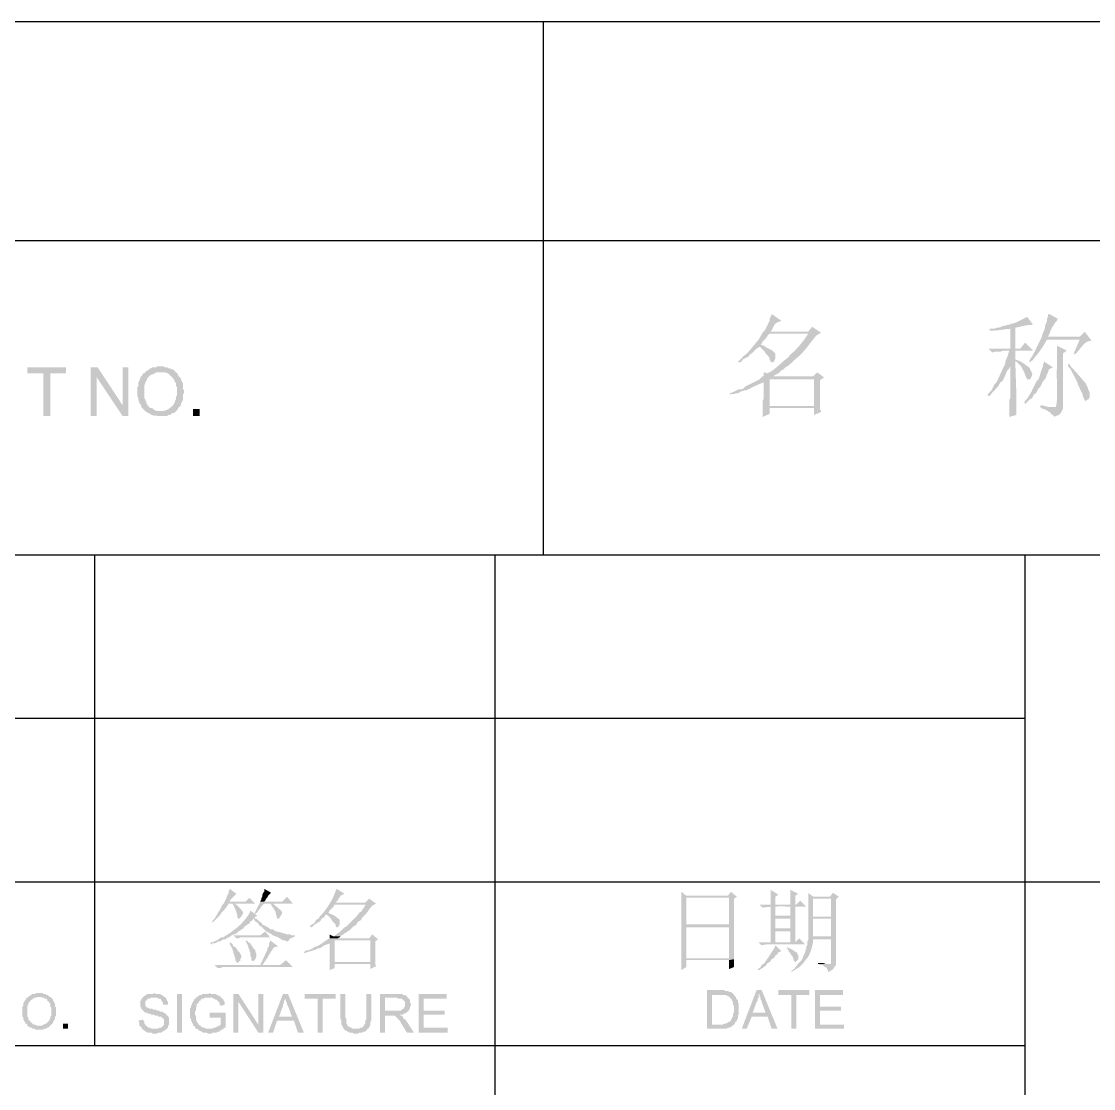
# Model space of a CAD drawing. Extents: x -5608 to -3197, y -2048 to 96.
# Drawn here: x -3839.7 to -3772.9, y -1231.7 to -1165.2 of the extents above; entities that cross this region are included whole.
import ezdxf

# ---------------------------------------------------------------- set-up
doc = ezdxf.new("R2010")
doc.units = 0
doc.header["$LTSCALE"] = 25.4
doc.header["$MEASUREMENT"] = 0
doc.layers.add('7文字层', color=3, linetype='CONTINUOUS')

msp = doc.modelspace()

# ---------------------------------------------------------------- hatches: boundary and pattern name
at = {"layer": '7文字层'}
h = msp.add_hatch(color=3, dxfattribs=at)
h.dxf.hatch_style = 2
h.paths.add_polyline_path([(-3792.95, -1183.463), (-3792.95, -1183.525), (-3793.074, -1183.772), (-3793.074, -1183.896), (-3793.383, -1184.513), (-3793.506, -1184.637), (-3793.012, -1184.575), (-3792.95, -1184.513), (-3792.765, -1184.143), (-3792.641, -1184.019), (-3792.333, -1183.896)])
h = msp.add_hatch(color=3, dxfattribs=at)
h.dxf.hatch_style = 2
h.paths.add_polyline_path([(-3777.016, -1183.648), (-3777.14, -1183.71), (-3777.757, -1184.019), (-3777.943, -1184.081), (-3778.066, -1184.081), (-3778.066, -1184.143), (-3778.251, -1184.143), (-3778.375, -1184.204), (-3778.498, -1184.204), (-3778.622, -1184.266), (-3778.807, -1184.328), (-3778.931, -1184.328), (-3779.054, -1184.39), (-3778.066, -1184.39), (-3778.066, -1185.625), (-3777.757, -1185.625), (-3777.757, -1184.328), (-3777.5, -1184.27), (-3777.194, -1184.203), (-3776.892, -1184.153), (-3776.646, -1184.143)])
h = msp.add_hatch(color=3, dxfattribs=at)
h.dxf.hatch_style = 2
h.paths.add_polyline_path([(-3775.658, -1183.463), (-3775.719, -1183.525), (-3775.719, -1183.648), (-3775.781, -1183.772), (-3775.781, -1183.896), (-3775.843, -1184.081), (-3775.905, -1184.204), (-3775.905, -1184.328), (-3775.966, -1184.513), (-3776.028, -1184.637), (-3776.09, -1184.822), (-3776.09, -1184.884), (-3776.152, -1185.007), (-3775.719, -1184.884), (-3775.596, -1184.637), (-3775.534, -1184.451), (-3775.472, -1184.328), (-3775.349, -1184.143), (-3775.287, -1184.019), (-3775.163, -1183.896), (-3775.163, -1183.834), (-3775.102, -1183.772)])
h = msp.add_hatch(color=3, dxfattribs=at)
h.dxf.hatch_style = 2
h.paths.add_polyline_path([(-3790.418, -1184.266), (-3790.665, -1184.575), (-3793.012, -1184.575), (-3793.506, -1184.637), (-3793.752, -1185.062), (-3794.062, -1185.44), (-3793.691, -1185.501), (-3793.383, -1185.81), (-3793.321, -1185.934), (-3793.135, -1186.119), (-3793.074, -1186.242), (-3793.074, -1186.304), (-3793.012, -1186.428), (-3792.95, -1186.489), (-3792.888, -1186.489), (-3792.765, -1186.428), (-3792.765, -1186.366), (-3792.703, -1186.242), (-3792.703, -1185.934), (-3792.888, -1185.748), (-3793.259, -1185.563), (-3793.444, -1185.44), (-3793.63, -1185.378), (-3793.568, -1185.316), (-3793.506, -1185.192), (-3793.259, -1184.945), (-3793.197, -1184.822), (-3793.074, -1184.698), (-3790.665, -1184.698), (-3789.862, -1184.637)])
h = msp.add_hatch(color=3, dxfattribs=at)
h.dxf.hatch_style = 2
h.paths.add_polyline_path([(-3789.862, -1184.637), (-3790.665, -1184.698), (-3790.894, -1185.044), (-3791.204, -1185.433), (-3791.537, -1185.794), (-3791.839, -1186.057), (-3791.839, -1186.119), (-3792.155, -1186.359), (-3792.501, -1186.673), (-3792.855, -1186.972), (-3793.197, -1187.169), (-3792.641, -1187.231), (-3792.518, -1187.169), (-3792.333, -1186.983), (-3792.209, -1186.922), (-3792.086, -1186.798), (-3791.873, -1186.67), (-3791.686, -1186.498), (-3791.529, -1186.337), (-3791.406, -1186.242), (-3791.078, -1185.946), (-3790.758, -1185.572), (-3790.454, -1185.178), (-3790.171, -1184.822)])
h = msp.add_hatch(color=3, dxfattribs=at)
h.dxf.hatch_style = 2
h.paths.add_polyline_path([(-3779.054, -1184.39), (-3779.363, -1184.39), (-3779.363, -1184.513), (-3779.056, -1184.506), (-3778.716, -1184.471), (-3778.375, -1184.426), (-3778.066, -1184.39)])
h = msp.add_hatch(color=3, dxfattribs=at)
h.dxf.hatch_style = 2
h.paths.add_polyline_path([(-3773.434, -1184.575), (-3773.743, -1184.884), (-3775.719, -1184.884), (-3776.152, -1185.007), (-3773.743, -1185.069), (-3774.114, -1185.934), (-3774.052, -1185.995), (-3773.927, -1185.883), (-3773.811, -1185.75), (-3773.699, -1185.607), (-3773.584, -1185.466), (-3773.463, -1185.337), (-3773.328, -1185.23), (-3773.177, -1185.158), (-3773.002, -1185.131)])
h = msp.add_hatch(color=3, dxfattribs=at)
h.dxf.hatch_style = 2
h.paths.add_polyline_path([(-3794.062, -1185.44), (-3794.183, -1185.58), (-3794.285, -1185.71), (-3794.399, -1185.844), (-3794.556, -1185.995), (-3794.693, -1186.088), (-3794.803, -1186.212), (-3794.913, -1186.336), (-3795.05, -1186.428), (-3794.988, -1186.489), (-3794.926, -1186.489), (-3794.803, -1186.428), (-3794.741, -1186.304), (-3794.618, -1186.242), (-3794.371, -1186.119), (-3794.309, -1185.995), (-3794.185, -1185.934), (-3793.877, -1185.625), (-3793.753, -1185.563), (-3793.691, -1185.501)])
h = msp.add_hatch(color=3, dxfattribs=at)
h.dxf.hatch_style = 2
h.paths.add_polyline_path([(-3777.14, -1185.254), (-3777.449, -1185.625), (-3779.425, -1185.625), (-3779.178, -1185.872), (-3779.054, -1185.81), (-3778.684, -1185.81), (-3778.498, -1185.748), (-3776.646, -1185.748)])
h = msp.add_hatch(color=3, dxfattribs=at)
h.dxf.hatch_style = 2
h.paths.add_polyline_path([(-3776.152, -1185.007), (-3776.317, -1185.328), (-3776.506, -1185.727), (-3776.703, -1186.106), (-3776.893, -1186.366), (-3776.831, -1186.489), (-3776.652, -1186.319), (-3776.553, -1186.201), (-3776.469, -1186.088), (-3776.337, -1185.934), (-3776.044, -1185.511), (-3775.781, -1185.069), (-3773.743, -1185.069)])
h = msp.add_hatch(color=3, dxfattribs=at)
h.dxf.hatch_style = 2
h.paths.add_polyline_path([(-3775.163, -1185.44), (-3775.163, -1186.798), (-3775.172, -1187.053), (-3775.17, -1187.368), (-3775.163, -1187.721), (-3775.155, -1188.089), (-3775.153, -1188.451), (-3775.16, -1188.783), (-3775.183, -1189.063), (-3775.225, -1189.269), (-3775.287, -1189.269), (-3776.152, -1189.33), (-3775.966, -1189.392), (-3775.719, -1189.516), (-3775.658, -1189.577), (-3775.596, -1189.577), (-3775.534, -1189.701), (-3775.41, -1189.763), (-3775.349, -1189.886), (-3775.225, -1189.824), (-3775.04, -1189.763), (-3774.916, -1189.639), (-3774.793, -1189.392), (-3774.793, -1185.934), (-3774.546, -1185.748)])
h = msp.add_hatch(color=3, dxfattribs=at)
h.dxf.hatch_style = 2
h.paths.add_polyline_path([(-3777.757, -1185.748), (-3778.128, -1185.748), (-3778.237, -1186.09), (-3778.375, -1186.428), (-3777.696, -1186.428), (-3777.387, -1186.736), (-3777.325, -1186.86), (-3777.229, -1187.044), (-3777.162, -1187.207), (-3777.099, -1187.366), (-3777.016, -1187.539), (-3776.831, -1187.539), (-3776.76, -1187.406), (-3776.717, -1187.31), (-3776.699, -1187.238), (-3776.704, -1187.178), (-3776.728, -1187.116), (-3776.77, -1187.041), (-3776.825, -1186.939), (-3776.893, -1186.798), (-3777.101, -1186.654), (-3777.258, -1186.531), (-3777.449, -1186.419), (-3777.757, -1186.304)])
h = msp.add_hatch(color=3, dxfattribs=at)
h.dxf.hatch_style = 2
h.paths.add_polyline_path([(-3831.056, -1186.736), (-3831.241, -1186.736), (-3831.303, -1186.798), (-3831.55, -1186.798), (-3831.612, -1186.86), (-3831.673, -1186.86), (-3831.735, -1186.922), (-3831.797, -1186.983), (-3831.859, -1186.983), (-3831.92, -1187.045), (-3831.335, -1187.103), (-3830.747, -1187.107), (-3830.583, -1187.172), (-3830.512, -1187.214), (-3830.451, -1187.279), (-3830.315, -1187.416), (-3830.193, -1187.558), (-3830.129, -1187.725), (-3830.068, -1187.786), (-3830.068, -1187.972), (-3830.006, -1188.033), (-3830.006, -1188.527), (-3830.068, -1188.651), (-3830.068, -1188.775), (-3830.129, -1188.898), (-3830.129, -1188.96), (-3830.191, -1189.022), (-3830.191, -1189.083), (-3830.376, -1189.271), (-3830.568, -1189.415), (-3830.788, -1189.502), (-3831.056, -1189.516), (-3830.068, -1189.516), (-3829.944, -1189.392), (-3829.944, -1189.33), (-3829.759, -1189.145), (-3829.759, -1189.022), (-3829.697, -1188.96), (-3829.697, -1188.898), (-3829.635, -1188.836), (-3829.635, -1188.466), (-3829.574, -1188.404), (-3829.574, -1188.219), (-3829.635, -1188.157), (-3829.635, -1187.786), (-3829.697, -1187.725), (-3829.697, -1187.663), (-3829.759, -1187.601), (-3829.759, -1187.478), (-3829.87, -1187.371), (-3829.927, -1187.309), (-3829.947, -1187.277), (-3829.948, -1187.23), (-3829.985, -1187.186), (-3830.068, -1187.107), (-3830.191, -1186.983), (-3830.253, -1186.922), (-3830.376, -1186.922), (-3830.438, -1186.86), (-3830.562, -1186.86), (-3830.623, -1186.798), (-3830.747, -1186.798), (-3830.871, -1186.736), (-3830.932, -1186.736)])
h = msp.add_hatch(color=3, dxfattribs=at)
h.dxf.hatch_style = 2
h.paths.add_polyline_path([(-3778.437, -1186.675), (-3778.869, -1187.601), (-3778.931, -1187.725), (-3779.054, -1187.848), (-3779.24, -1188.219), (-3779.425, -1188.404), (-3779.487, -1188.527), (-3779.425, -1188.589), (-3779.363, -1188.589), (-3779.198, -1188.379), (-3779.005, -1188.18), (-3778.821, -1187.969), (-3778.684, -1187.725), (-3778.56, -1187.663), (-3778.375, -1187.292), (-3778.313, -1187.107), (-3778.251, -1186.983), (-3778.128, -1186.86), (-3778.066, -1186.736)])
h = msp.add_hatch(color=3, dxfattribs=at)
h.dxf.hatch_style = 2
h.paths.add_polyline_path([(-3778.375, -1186.428), (-3778.375, -1186.551), (-3778.437, -1186.675), (-3778.066, -1186.736), (-3778.066, -1188.589), (-3778.066, -1188.713), (-3778.128, -1188.836), (-3778.128, -1189.33), (-3778.128, -1189.886), (-3777.696, -1189.763), (-3777.702, -1188.091), (-3777.757, -1186.428)])
h = msp.add_hatch(color=3, dxfattribs=at)
h.dxf.hatch_style = 2
h.paths.add_polyline_path([(-3775.966, -1186.428), (-3775.966, -1186.489), (-3776.028, -1186.613), (-3776.028, -1186.736), (-3776.09, -1186.86), (-3776.148, -1187.039), (-3776.196, -1187.207), (-3776.252, -1187.387), (-3776.337, -1187.601), (-3776.399, -1187.601), (-3776.581, -1187.964), (-3776.753, -1188.315), (-3776.948, -1188.649), (-3777.202, -1188.96), (-3777.14, -1189.083), (-3776.831, -1188.775), (-3776.707, -1188.713), (-3776.626, -1188.542), (-3776.575, -1188.458), (-3776.544, -1188.432), (-3776.501, -1188.438), (-3776.47, -1188.412), (-3776.418, -1188.328), (-3776.337, -1188.157), (-3776.213, -1188.033), (-3776.028, -1187.663), (-3775.905, -1187.539), (-3775.843, -1187.416), (-3775.781, -1187.231), (-3775.719, -1187.107), (-3775.658, -1186.922), (-3775.41, -1186.798)])
h = msp.add_hatch(color=3, dxfattribs=at)
h.dxf.hatch_style = 2
h.paths.add_polyline_path([(-3774.422, -1186.551), (-3774.484, -1186.675), (-3774.422, -1186.798), (-3774.299, -1186.922), (-3774.175, -1187.169), (-3773.866, -1187.786), (-3773.866, -1187.848), (-3773.558, -1188.466), (-3773.558, -1188.589), (-3773.434, -1188.836), (-3773.372, -1188.898), (-3773.311, -1188.836), (-3773.187, -1188.775), (-3773.125, -1188.651), (-3773.125, -1188.342), (-3773.187, -1188.219), (-3773.249, -1188.033), (-3773.372, -1187.786), (-3773.824, -1187.259), (-3774.299, -1186.736)])
h = msp.add_hatch(color=3, dxfattribs=at)
h.dxf.hatch_style = 2
h.paths.add_polyline_path([(-3836.923, -1186.798), (-3839.332, -1186.798), (-3839.332, -1187.169), (-3838.343, -1187.169), (-3838.343, -1189.824), (-3837.911, -1189.824), (-3837.911, -1187.169), (-3836.923, -1187.169)])
h = msp.add_hatch(color=3, dxfattribs=at)
h.dxf.hatch_style = 2
h.paths.add_polyline_path([(-3834.947, -1186.798), (-3835.379, -1186.798), (-3835.379, -1189.824), (-3835.008, -1189.824), (-3835.008, -1187.416)])
h = msp.add_hatch(color=3, dxfattribs=at)
h.dxf.hatch_style = 2
h.paths.add_polyline_path([(-3834.947, -1186.798), (-3835.008, -1187.416), (-3833.403, -1189.824), (-3833.403, -1189.145)])
h = msp.add_hatch(color=3, dxfattribs=at)
h.dxf.hatch_style = 2
h.paths.add_polyline_path([(-3833.032, -1189.824), (-3833.032, -1186.798), (-3833.403, -1186.798), (-3833.403, -1189.824)])
h = msp.add_hatch(color=3, dxfattribs=at)
h.dxf.hatch_style = 2
h.paths.add_polyline_path([(-3831.92, -1187.045), (-3832.044, -1187.169), (-3832.106, -1187.169), (-3832.167, -1187.231), (-3832.167, -1187.292), (-3832.291, -1187.416), (-3832.291, -1187.478), (-3832.353, -1187.601), (-3832.353, -1187.663), (-3832.415, -1187.725), (-3832.415, -1187.972), (-3832.476, -1188.033), (-3832.476, -1188.589), (-3832.415, -1188.713), (-3832.415, -1188.836), (-3832.353, -1188.96), (-3832.353, -1189.022), (-3832.291, -1189.083), (-3832.229, -1189.207), (-3832.229, -1189.269), (-3831.92, -1189.577), (-3831.859, -1189.577), (-3831.797, -1189.639), (-3831.513, -1189.79), (-3831.179, -1189.824), (-3830.685, -1189.824), (-3830.623, -1189.824), (-3830.562, -1189.763), (-3830.438, -1189.763), (-3830.315, -1189.639), (-3830.191, -1189.639), (-3830.068, -1189.516), (-3831.303, -1189.516), (-3831.365, -1189.454), (-3831.426, -1189.454), (-3831.55, -1189.33), (-3831.673, -1189.33), (-3831.735, -1189.269), (-3831.797, -1189.207), (-3831.859, -1189.145), (-3831.859, -1189.083), (-3831.92, -1189.022), (-3831.92, -1188.96), (-3831.982, -1188.836), (-3831.982, -1188.775), (-3832.044, -1188.713), (-3832.044, -1188.342), (-3832.044, -1187.91), (-3831.982, -1187.786), (-3831.982, -1187.725), (-3831.92, -1187.663), (-3831.92, -1187.601), (-3831.859, -1187.539), (-3831.859, -1187.478), (-3831.777, -1187.397), (-3831.692, -1187.31), (-3831.598, -1187.245), (-3831.488, -1187.231), (-3831.426, -1187.169), (-3831.365, -1187.169), (-3831.303, -1187.107), (-3831.056, -1187.107)])
h = msp.add_hatch(color=3, dxfattribs=at)
h.dxf.hatch_style = 2
h.paths.add_polyline_path([(-3790.109, -1187.107), (-3790.356, -1187.354), (-3793.506, -1187.354), (-3793.63, -1187.478), (-3790.295, -1187.539), (-3790.295, -1189.207), (-3793.074, -1189.207), (-3789.924, -1189.207), (-3789.924, -1187.601), (-3789.677, -1187.416)])
h = msp.add_hatch(color=3, dxfattribs=at)
h.dxf.hatch_style = 2
h.paths.add_polyline_path([(-3793.444, -1187.107), (-3793.444, -1187.354), (-3793.506, -1187.354), (-3792.827, -1187.354), (-3792.765, -1187.292), (-3792.641, -1187.231), (-3793.197, -1187.169)])
h = msp.add_hatch(color=3, dxfattribs=at)
h.dxf.hatch_style = 2
h.paths.add_polyline_path([(-3793.938, -1187.663), (-3794.185, -1187.786), (-3794.309, -1187.848), (-3794.432, -1187.91), (-3794.556, -1187.972), (-3794.679, -1188.095), (-3794.803, -1188.157), (-3794.988, -1188.157), (-3795.235, -1188.28), (-3795.359, -1188.342), (-3795.544, -1188.404), (-3795.482, -1188.527), (-3795.482, -1188.466), (-3795.297, -1188.466), (-3795.174, -1188.404), (-3795.05, -1188.404), (-3794.926, -1188.342), (-3794.803, -1188.28), (-3794.618, -1188.219), (-3794.494, -1188.219), (-3793.971, -1187.954), (-3793.444, -1187.725)])
h = msp.add_hatch(color=3, dxfattribs=at)
h.dxf.hatch_style = 2
h.paths.add_polyline_path([(-3793.63, -1187.478), (-3793.691, -1187.539), (-3793.815, -1187.601), (-3793.938, -1187.663), (-3793.444, -1187.725), (-3793.444, -1188.775), (-3793.506, -1188.836), (-3793.506, -1189.269), (-3790.295, -1189.33), (-3790.295, -1189.763), (-3789.862, -1189.577), (-3789.862, -1189.516), (-3789.924, -1189.392), (-3789.924, -1189.207), (-3793.074, -1189.207), (-3793.074, -1187.539), (-3790.295, -1187.539)])
h = msp.add_hatch(color=3, dxfattribs=at)
h.dxf.hatch_style = 2
h.paths.add_polyline_path([(-3828.585, -1189.824), (-3828.585, -1189.392), (-3829.018, -1189.392), (-3829.018, -1189.824)])
h = msp.add_hatch(color=3, dxfattribs=at)
h.dxf.hatch_style = 2
h.paths.add_polyline_path([(-3793.506, -1189.269), (-3793.506, -1189.886), (-3793.074, -1189.701), (-3793.074, -1189.33), (-3790.295, -1189.33)])
h = msp.add_hatch(color=3, dxfattribs=at)
h.dxf.hatch_style = 2
h.paths.add_polyline_path([(-3776.152, -1189.145), (-3776.213, -1189.269), (-3776.152, -1189.33), (-3775.287, -1189.269), (-3775.719, -1189.269), (-3775.905, -1189.207)])
h = msp.add_hatch(color=3, dxfattribs=at)
h.dxf.hatch_style = 2
h.paths.add_polyline_path([(-3826.733, -1219.284), (-3826.733, -1219.345), (-3826.794, -1219.469), (-3826.794, -1219.593), (-3826.856, -1219.654), (-3826.961, -1219.936), (-3827.103, -1220.21), (-3826.733, -1220.087), (-3826.671, -1219.963), (-3826.547, -1219.84), (-3826.486, -1219.778), (-3826.3, -1219.593)])
h = msp.add_hatch(color=3, dxfattribs=at)
h.dxf.hatch_style = 2
h.paths.add_polyline_path([(-3824.571, -1219.284), (-3824.571, -1219.469), (-3824.633, -1219.531), (-3824.695, -1219.654), (-3824.695, -1219.778), (-3824.756, -1219.901), (-3824.756, -1219.963), (-3824.818, -1220.087), (-3824.571, -1220.087), (-3824.509, -1220.025), (-3824.448, -1219.901), (-3824.386, -1219.84), (-3824.324, -1219.716), (-3824.139, -1219.531)])
h = msp.add_hatch(color=3, dxfattribs=at)
h.dxf.hatch_style = 2
h.paths.add_polyline_path([(-3820.063, -1219.284), (-3820.164, -1219.537), (-3820.249, -1219.756), (-3820.35, -1219.971), (-3820.495, -1220.21), (-3820.124, -1220.148), (-3820.001, -1220.025), (-3819.939, -1219.901), (-3819.877, -1219.84), (-3819.816, -1219.716), (-3819.569, -1219.593)])
h = msp.add_hatch(color=3, dxfattribs=at)
h.dxf.hatch_style = 2
h.paths.add_polyline_path([(-3798.57, -1219.469), (-3798.57, -1219.778), (-3795.606, -1219.84), (-3795.606, -1221.507), (-3798.262, -1221.507), (-3798.57, -1221.631), (-3795.606, -1221.692), (-3795.606, -1223.607), (-3798.57, -1223.607), (-3798.57, -1224.348), (-3798.262, -1224.163), (-3798.262, -1223.73), (-3795.606, -1223.73), (-3795.297, -1223.669), (-3795.297, -1219.901), (-3795.112, -1219.778), (-3798.262, -1219.716)])
h = msp.add_hatch(color=3, dxfattribs=at)
h.dxf.hatch_style = 2
h.paths.add_polyline_path([(-3795.482, -1219.469), (-3795.668, -1219.716), (-3798.262, -1219.716), (-3795.112, -1219.778)])
h = msp.add_hatch(color=3, dxfattribs=at)
h.dxf.hatch_style = 2
h.paths.add_polyline_path([(-3793.012, -1219.345), (-3793.012, -1220.272), (-3792.703, -1220.272), (-3792.703, -1219.778), (-3792.518, -1219.654)])
h = msp.add_hatch(color=3, dxfattribs=at)
h.dxf.hatch_style = 2
h.paths.add_polyline_path([(-3791.777, -1219.345), (-3791.777, -1220.272), (-3791.468, -1220.272), (-3791.468, -1219.716), (-3791.283, -1219.593)])
h = msp.add_hatch(color=3, dxfattribs=at)
h.dxf.hatch_style = 2
h.paths.add_polyline_path([(-3790.665, -1219.531), (-3790.665, -1219.84), (-3789.245, -1219.901), (-3789.245, -1221.013), (-3790.356, -1221.013), (-3790.665, -1221.137), (-3789.245, -1221.137), (-3789.245, -1222.248), (-3790.356, -1222.248), (-3790.665, -1222.372), (-3789.245, -1222.433), (-3789.245, -1223.916), (-3789.306, -1223.977), (-3790.047, -1223.977), (-3789.924, -1224.039), (-3789.8, -1224.039), (-3789.677, -1224.101), (-3789.615, -1224.163), (-3789.492, -1224.224), (-3789.492, -1224.286), (-3789.43, -1224.348), (-3789.43, -1224.472), (-3789.291, -1224.405), (-3789.172, -1224.334), (-3789.073, -1224.24), (-3788.998, -1224.101), (-3788.936, -1224.039), (-3788.936, -1219.963), (-3788.751, -1219.778), (-3790.356, -1219.778)])
h = msp.add_hatch(color=3, dxfattribs=at)
h.dxf.hatch_style = 2
h.paths.add_polyline_path([(-3789.121, -1219.531), (-3789.306, -1219.778), (-3790.356, -1219.778), (-3788.751, -1219.778)])
h = msp.add_hatch(color=3, dxfattribs=at)
h.dxf.hatch_style = 2
h.paths.add_polyline_path([(-3825.497, -1219.84), (-3825.744, -1220.087), (-3826.733, -1220.087), (-3827.103, -1220.21), (-3827.165, -1220.272), (-3827.35, -1220.642), (-3827.412, -1220.704), (-3827.536, -1220.951), (-3827.597, -1221.013), (-3827.659, -1221.137), (-3827.783, -1221.26), (-3827.844, -1221.384), (-3827.783, -1221.384), (-3827.35, -1220.951), (-3827.235, -1220.775), (-3827.093, -1220.627), (-3826.941, -1220.457), (-3826.794, -1220.21), (-3825.127, -1220.21)])
h = msp.add_hatch(color=3, dxfattribs=at)
h.dxf.hatch_style = 2
h.paths.add_polyline_path([(-3823.151, -1219.778), (-3823.459, -1220.087), (-3824.818, -1220.087), (-3824.994, -1220.456), (-3825.189, -1220.828), (-3825.127, -1220.828), (-3825.003, -1220.766), (-3824.942, -1220.642), (-3824.818, -1220.519), (-3824.756, -1220.395), (-3824.571, -1220.21), (-3822.78, -1220.21)])
h = msp.add_hatch(color=3, dxfattribs=at)
h.dxf.hatch_style = 2
h.paths.add_polyline_path([(-3818.025, -1219.901), (-3818.272, -1220.148), (-3820.124, -1220.148), (-3820.495, -1220.21), (-3820.698, -1220.524), (-3820.927, -1220.828), (-3820.706, -1220.887), (-3820.545, -1220.988), (-3820.421, -1221.132), (-3820.31, -1221.322), (-3820.124, -1221.507), (-3820.124, -1221.631), (-3820.063, -1221.692), (-3820.001, -1221.692), (-3819.899, -1221.591), (-3819.872, -1221.507), (-3819.878, -1221.392), (-3819.877, -1221.198), (-3820.222, -1220.942), (-3820.618, -1220.766), (-3820.557, -1220.766), (-3820.495, -1220.642), (-3820.248, -1220.395), (-3820.186, -1220.272), (-3818.272, -1220.272), (-3817.592, -1220.21)])
h = msp.add_hatch(color=3, dxfattribs=at)
h.dxf.hatch_style = 2
h.paths.add_polyline_path([(-3798.57, -1219.778), (-3798.57, -1221.631), (-3798.262, -1221.507), (-3798.262, -1219.84), (-3795.606, -1219.84)])
h = msp.add_hatch(color=3, dxfattribs=at)
h.dxf.hatch_style = 2
h.paths.add_polyline_path([(-3791.159, -1220.025), (-3791.406, -1220.272), (-3793.691, -1220.272), (-3793.506, -1220.457), (-3792.877, -1220.389), (-3792.166, -1220.385), (-3791.446, -1220.401), (-3790.789, -1220.395)])
h = msp.add_hatch(color=3, dxfattribs=at)
h.dxf.hatch_style = 2
h.paths.add_polyline_path([(-3790.665, -1219.84), (-3790.665, -1221.137), (-3790.356, -1221.013), (-3790.356, -1219.901), (-3789.245, -1219.901)])
h = msp.add_hatch(color=3, dxfattribs=at)
h.dxf.hatch_style = 2
h.paths.add_polyline_path([(-3825.436, -1220.642), (-3825.481, -1220.775), (-3825.571, -1220.935), (-3825.695, -1221.11), (-3825.842, -1221.29), (-3825.999, -1221.462), (-3826.156, -1221.614), (-3826.302, -1221.736), (-3826.424, -1221.816), (-3826.72, -1222.049), (-3827.041, -1222.248), (-3827.103, -1222.31), (-3827.227, -1222.31), (-3827.35, -1222.372), (-3827.412, -1222.433), (-3827.783, -1222.619), (-3827.906, -1222.619), (-3827.906, -1222.742), (-3827.844, -1222.742), (-3827.783, -1222.68), (-3827.659, -1222.68), (-3827.536, -1222.619), (-3827.412, -1222.557), (-3827.288, -1222.557), (-3827.227, -1222.495), (-3827.103, -1222.433), (-3826.98, -1222.433), (-3826.918, -1222.372), (-3826.794, -1222.31), (-3826.671, -1222.248), (-3826.609, -1222.186), (-3826.486, -1222.125), (-3826.424, -1222.125), (-3826.3, -1222.063), (-3826.177, -1221.939), (-3826.053, -1221.878), (-3825.992, -1221.816), (-3825.868, -1221.754), (-3825.806, -1221.631), (-3825.683, -1221.569), (-3825.621, -1221.507), (-3825.497, -1221.445), (-3825.436, -1221.322), (-3825.312, -1221.26), (-3825.25, -1221.137), (-3825.127, -1221.137), (-3825.189, -1221.075), (-3825.003, -1220.951)])
h = msp.add_hatch(color=3, dxfattribs=at)
h.dxf.hatch_style = 2
h.paths.add_polyline_path([(-3826.424, -1220.21), (-3826.547, -1220.21), (-3826.421, -1220.441), (-3826.359, -1220.588), (-3826.314, -1220.731), (-3826.239, -1220.951), (-3826.239, -1221.075), (-3826.177, -1221.137), (-3826.115, -1221.137), (-3825.992, -1221.013), (-3825.868, -1220.766), (-3825.985, -1220.604), (-3826.066, -1220.506), (-3826.156, -1220.414), (-3826.3, -1220.272)])
h = msp.add_hatch(color=3, dxfattribs=at)
h.dxf.hatch_style = 2
h.paths.add_polyline_path([(-3824.015, -1220.21), (-3824.139, -1220.21), (-3824.139, -1220.272), (-3824.077, -1220.395), (-3824.015, -1220.457), (-3823.953, -1220.581), (-3823.892, -1220.642), (-3823.825, -1220.892), (-3823.768, -1221.137), (-3823.645, -1221.137), (-3823.583, -1221.013), (-3823.521, -1220.951), (-3823.459, -1220.828), (-3823.459, -1220.766), (-3823.521, -1220.642), (-3823.736, -1220.448), (-3823.953, -1220.272)])
h = msp.add_hatch(color=3, dxfattribs=at)
h.dxf.hatch_style = 2
h.paths.add_polyline_path([(-3820.927, -1220.828), (-3821.113, -1221.013), (-3821.174, -1221.137), (-3821.298, -1221.198), (-3821.36, -1221.26), (-3821.421, -1221.384), (-3821.483, -1221.445), (-3821.607, -1221.507), (-3821.73, -1221.631), (-3821.668, -1221.692), (-3821.545, -1221.631), (-3821.421, -1221.507), (-3821.298, -1221.445), (-3821.236, -1221.384), (-3821.113, -1221.322), (-3821.051, -1221.26), (-3820.989, -1221.137), (-3820.865, -1221.075), (-3820.804, -1221.013), (-3820.742, -1220.889), (-3820.68, -1220.889)])
h = msp.add_hatch(color=3, dxfattribs=at)
h.dxf.hatch_style = 2
h.paths.add_polyline_path([(-3817.592, -1220.21), (-3818.272, -1220.272), (-3818.272, -1220.334), (-3818.333, -1220.395), (-3818.395, -1220.519), (-3818.457, -1220.581), (-3818.519, -1220.704), (-3818.642, -1220.766), (-3818.758, -1220.927), (-3818.837, -1221.025), (-3818.927, -1221.116), (-3819.074, -1221.26), (-3819.445, -1221.631), (-3819.569, -1221.692), (-3819.63, -1221.754), (-3819.791, -1221.92), (-3819.936, -1222.03), (-3820.084, -1222.127), (-3820.248, -1222.248), (-3819.816, -1222.248), (-3819.754, -1222.186), (-3819.63, -1222.125), (-3819.569, -1222.063), (-3819.445, -1222.001), (-3819.383, -1221.939), (-3819.26, -1221.878), (-3819.013, -1221.631), (-3818.889, -1221.569), (-3818.827, -1221.507), (-3818.766, -1221.384), (-3818.704, -1221.322), (-3818.58, -1221.26), (-3818.519, -1221.198), (-3818.457, -1221.075), (-3818.395, -1221.013), (-3818.232, -1220.86), (-3818.104, -1220.683), (-3817.983, -1220.501), (-3817.839, -1220.334)])
h = msp.add_hatch(color=3, dxfattribs=at)
h.dxf.hatch_style = 2
h.paths.add_polyline_path([(-3792.703, -1220.395), (-3793.012, -1220.395), (-3793.012, -1222.619), (-3792.703, -1222.619), (-3792.703, -1221.939), (-3791.777, -1221.939), (-3792.703, -1221.754), (-3792.703, -1221.137), (-3791.777, -1221.137), (-3792.703, -1220.951)])
h = msp.add_hatch(color=3, dxfattribs=at)
h.dxf.hatch_style = 2
h.paths.add_polyline_path([(-3791.468, -1220.395), (-3791.777, -1220.395), (-3791.777, -1220.951), (-3792.703, -1220.951), (-3791.777, -1221.137), (-3791.777, -1221.754), (-3792.703, -1221.754), (-3791.777, -1221.939), (-3791.777, -1222.619), (-3793.012, -1222.619), (-3791.468, -1222.619)])
h = msp.add_hatch(color=3, dxfattribs=at)
h.dxf.hatch_style = 2
h.paths.add_polyline_path([(-3825.127, -1221.137), (-3825.25, -1221.137), (-3825.189, -1221.198), (-3825.127, -1221.322), (-3825.003, -1221.384), (-3824.942, -1221.445), (-3824.88, -1221.569), (-3824.756, -1221.631), (-3824.602, -1221.784), (-3824.505, -1221.885), (-3824.395, -1221.967), (-3824.2, -1222.063), (-3824.062, -1222.168), (-3823.903, -1222.235), (-3823.738, -1222.292), (-3823.583, -1222.372), (-3823.521, -1222.433), (-3823.398, -1222.495), (-3823.274, -1222.495), (-3823.212, -1222.557), (-3823.089, -1222.557), (-3823.027, -1222.495), (-3822.965, -1222.372), (-3822.904, -1222.372), (-3822.78, -1222.31), (-3822.657, -1222.248), (-3822.657, -1222.186), (-3822.78, -1222.19), (-3822.851, -1222.183), (-3822.886, -1222.171), (-3822.921, -1222.14), (-3822.957, -1222.128), (-3823.027, -1222.121), (-3823.151, -1222.125), (-3823.285, -1222.077), (-3823.489, -1222.019), (-3823.693, -1221.966), (-3823.83, -1221.939), (-3823.953, -1221.878), (-3824.015, -1221.816), (-3824.139, -1221.816), (-3824.262, -1221.754), (-3824.324, -1221.692), (-3824.695, -1221.507), (-3824.756, -1221.384), (-3824.88, -1221.322), (-3824.942, -1221.26), (-3825.003, -1221.198)])
h = msp.add_hatch(color=3, dxfattribs=at)
h.dxf.hatch_style = 2
h.paths.add_polyline_path([(-3790.665, -1221.137), (-3790.665, -1222.372), (-3790.356, -1222.248), (-3790.356, -1221.137), (-3789.245, -1221.137)])
h = msp.add_hatch(color=3, dxfattribs=at)
h.dxf.hatch_style = 2
h.paths.add_polyline_path([(-3824.509, -1221.939), (-3824.818, -1222.186), (-3826.486, -1222.186), (-3826.3, -1222.372), (-3826.177, -1222.372), (-3826.053, -1222.31), (-3824.2, -1222.31)])
h = msp.add_hatch(color=3, dxfattribs=at)
h.dxf.hatch_style = 2
h.paths.add_polyline_path([(-3817.839, -1222.125), (-3818.025, -1222.372), (-3820.495, -1222.372), (-3820.618, -1222.433), (-3817.963, -1222.495), (-3817.963, -1223.854), (-3820.186, -1223.854), (-3817.654, -1223.854), (-3817.654, -1222.557), (-3817.469, -1222.433)])
h = msp.add_hatch(color=3, dxfattribs=at)
h.dxf.hatch_style = 2
h.paths.add_polyline_path([(-3820.495, -1222.125), (-3820.495, -1222.372), (-3820.001, -1222.372), (-3819.877, -1222.31), (-3819.816, -1222.248), (-3820.248, -1222.248)])
h = msp.add_hatch(color=3, dxfattribs=at)
h.dxf.hatch_style = 2
h.paths.add_polyline_path([(-3798.57, -1221.631), (-3798.57, -1223.607), (-3798.262, -1223.607), (-3798.262, -1221.692), (-3795.606, -1221.692)])
h = msp.add_hatch(color=3, dxfattribs=at)
h.dxf.hatch_style = 2
h.paths.add_polyline_path([(-3826.671, -1222.619), (-3826.733, -1222.68), (-3826.733, -1222.742), (-3826.671, -1222.804), (-3826.547, -1223.051), (-3826.547, -1223.113), (-3826.486, -1223.175), (-3826.486, -1223.298), (-3826.424, -1223.422), (-3826.424, -1223.483), (-3826.362, -1223.607), (-3826.362, -1223.73), (-3826.3, -1223.854), (-3826.239, -1223.916), (-3826.115, -1223.792), (-3826.053, -1223.792), (-3826.053, -1223.669), (-3825.992, -1223.545), (-3825.992, -1223.422), (-3826.053, -1223.36), (-3826.115, -1223.236), (-3826.239, -1223.113), (-3826.3, -1222.989), (-3826.362, -1222.928), (-3826.486, -1222.866), (-3826.547, -1222.742)])
h = msp.add_hatch(color=3, dxfattribs=at)
h.dxf.hatch_style = 2
h.paths.add_polyline_path([(-3825.683, -1222.495), (-3825.744, -1222.557), (-3825.683, -1222.619), (-3825.559, -1222.866), (-3825.559, -1222.989), (-3825.497, -1223.051), (-3825.497, -1223.175), (-3825.436, -1223.236), (-3825.436, -1223.483), (-3825.374, -1223.545), (-3825.374, -1223.73), (-3825.312, -1223.792), (-3825.25, -1223.792), (-3825.127, -1223.663), (-3825.064, -1223.507), (-3825.063, -1223.34), (-3825.127, -1223.175), (-3825.127, -1223.113), (-3825.25, -1222.989), (-3825.312, -1222.866), (-3825.374, -1222.804), (-3825.436, -1222.68), (-3825.559, -1222.619)])
h = msp.add_hatch(color=3, dxfattribs=at)
h.dxf.hatch_style = 2
h.paths.add_polyline_path([(-3824.2, -1222.495), (-3824.2, -1222.557), (-3824.262, -1222.68), (-3824.262, -1222.804), (-3824.324, -1222.928), (-3824.386, -1222.989), (-3824.386, -1223.113), (-3824.448, -1223.236), (-3824.818, -1224.039), (-3824.695, -1224.039), (-3824.633, -1223.977), (-3824.571, -1223.854), (-3824.509, -1223.792), (-3824.448, -1223.669), (-3824.386, -1223.607), (-3824.262, -1223.36), (-3824.2, -1223.298), (-3824.139, -1223.175), (-3824.077, -1223.113), (-3824.015, -1222.989), (-3823.953, -1222.928), (-3823.706, -1222.866)])
h = msp.add_hatch(color=3, dxfattribs=at)
h.dxf.hatch_style = 2
h.paths.add_polyline_path([(-3820.865, -1222.619), (-3820.983, -1222.689), (-3821.062, -1222.74), (-3821.115, -1222.776), (-3821.157, -1222.804), (-3821.201, -1222.828), (-3821.261, -1222.854), (-3821.351, -1222.885), (-3821.483, -1222.928), (-3821.545, -1222.989), (-3821.668, -1223.051), (-3821.792, -1223.113), (-3821.915, -1223.113), (-3822.039, -1223.175), (-3822.101, -1223.236), (-3822.101, -1223.298), (-3821.7, -1223.175), (-3821.298, -1223.051), (-3821.236, -1222.989), (-3821.113, -1222.989), (-3820.989, -1222.928), (-3820.927, -1222.866), (-3820.68, -1222.742), (-3820.618, -1222.742), (-3820.495, -1222.68)])
h = msp.add_hatch(color=3, dxfattribs=at)
h.dxf.hatch_style = 2
h.paths.add_polyline_path([(-3820.618, -1222.433), (-3820.68, -1222.495), (-3820.804, -1222.557), (-3820.865, -1222.619), (-3820.495, -1222.68), (-3820.495, -1223.916), (-3817.963, -1223.977), (-3817.963, -1224.286), (-3817.592, -1224.101), (-3817.654, -1223.977), (-3817.654, -1223.854), (-3820.186, -1223.854), (-3820.186, -1222.495), (-3817.963, -1222.495)])
h = msp.add_hatch(color=3, dxfattribs=at)
h.dxf.hatch_style = 2
h.paths.add_polyline_path([(-3792.703, -1222.804), (-3792.769, -1222.961), (-3792.9, -1223.172), (-3793.04, -1223.385), (-3793.135, -1223.545), (-3793.197, -1223.607), (-3793.259, -1223.73), (-3793.321, -1223.792), (-3793.383, -1223.916), (-3793.541, -1224.006), (-3793.599, -1224.101), (-3793.657, -1224.196), (-3793.815, -1224.286), (-3793.753, -1224.348), (-3793.691, -1224.348), (-3793.63, -1224.286), (-3793.506, -1224.224), (-3793.444, -1224.163), (-3793.321, -1224.101), (-3793.259, -1223.977), (-3793.197, -1223.916), (-3793.074, -1223.854), (-3793.012, -1223.792), (-3792.95, -1223.669), (-3792.827, -1223.607), (-3792.765, -1223.545), (-3792.703, -1223.422), (-3792.58, -1223.36), (-3792.518, -1223.236), (-3792.333, -1223.175)])
h = msp.add_hatch(color=3, dxfattribs=at)
h.dxf.hatch_style = 2
h.paths.add_polyline_path([(-3791.221, -1222.372), (-3791.468, -1222.619), (-3793.753, -1222.619), (-3793.568, -1222.804), (-3793.259, -1222.742), (-3790.85, -1222.742)])
h = msp.add_hatch(color=3, dxfattribs=at)
h.dxf.hatch_style = 2
h.paths.add_polyline_path([(-3790.665, -1222.372), (-3790.665, -1222.495), (-3790.727, -1222.557), (-3790.727, -1222.804), (-3790.789, -1222.866), (-3790.789, -1223.051), (-3790.85, -1223.113), (-3790.85, -1223.236), (-3790.974, -1223.483), (-3791.022, -1223.65), (-3791.127, -1223.783), (-3791.249, -1223.906), (-3791.344, -1224.039), (-3791.468, -1224.163), (-3791.53, -1224.286), (-3791.653, -1224.348), (-3791.715, -1224.41), (-3791.715, -1224.472), (-3791.221, -1224.163), (-3791.071, -1224.015), (-3790.982, -1223.924), (-3790.904, -1223.828), (-3790.789, -1223.669), (-3790.707, -1223.581), (-3790.627, -1223.445), (-3790.551, -1223.274), (-3790.482, -1223.083), (-3790.425, -1222.889), (-3790.382, -1222.706), (-3790.358, -1222.549), (-3790.356, -1222.433), (-3789.245, -1222.433)])
h = msp.add_hatch(color=3, dxfattribs=at)
h.dxf.hatch_style = 2
h.paths.add_polyline_path([(-3791.962, -1222.928), (-3792.024, -1222.989), (-3791.962, -1222.989), (-3791.839, -1223.236), (-3791.777, -1223.298), (-3791.715, -1223.422), (-3791.653, -1223.483), (-3791.591, -1223.607), (-3791.591, -1223.669), (-3791.53, -1223.792), (-3791.468, -1223.854), (-3791.283, -1223.669), (-3791.283, -1223.422), (-3791.344, -1223.36), (-3791.344, -1223.298), (-3791.406, -1223.236), (-3791.53, -1223.175), (-3791.591, -1223.113), (-3791.715, -1223.051), (-3791.839, -1222.989)])
h = msp.add_hatch(color=3, dxfattribs=at)
h.dxf.hatch_style = 2
h.paths.add_polyline_path([(-3823.212, -1223.73), (-3823.583, -1224.039), (-3827.659, -1224.039), (-3827.474, -1224.224), (-3827.288, -1224.224), (-3827.165, -1224.163), (-3822.78, -1224.163)])
h = msp.add_hatch(color=3, dxfattribs=at)
h.dxf.hatch_style = 2
h.paths.add_polyline_path([(-3820.495, -1223.916), (-3820.495, -1224.348), (-3820.186, -1224.224), (-3820.186, -1223.977), (-3817.963, -1223.977)])
h = msp.add_hatch(color=3, dxfattribs=at)
h.dxf.hatch_style = 2
h.paths.add_polyline_path([(-3795.297, -1223.669), (-3795.606, -1223.73), (-3795.606, -1224.286), (-3795.297, -1224.163), (-3795.297, -1223.792)])
h = msp.add_hatch(color=3, dxfattribs=at)
h.dxf.hatch_style = 2
h.paths.add_polyline_path([(-3790.047, -1223.916), (-3790.047, -1223.977), (-3789.43, -1223.977), (-3789.565, -1223.971), (-3789.635, -1223.94), (-3789.726, -1223.911), (-3789.924, -1223.916)])
h = msp.add_hatch(color=3, dxfattribs=at)
h.dxf.hatch_style = 2
h.paths.add_polyline_path([(-3839.27, -1226.016), (-3839.332, -1226.077), (-3839.393, -1226.077), (-3839.393, -1226.139), (-3839.455, -1226.201), (-3839.455, -1226.263), (-3839.517, -1226.263), (-3839.517, -1226.324), (-3839.579, -1226.386), (-3839.579, -1226.571), (-3839.64, -1226.633), (-3839.64, -1227.251), (-3839.579, -1227.312), (-3839.579, -1227.436), (-3839.517, -1227.498), (-3839.517, -1227.559), (-3839.455, -1227.621), (-3839.455, -1227.683), (-3839.393, -1227.683), (-3839.332, -1227.745), (-3839.332, -1227.807), (-3839.27, -1227.868), (-3839.208, -1227.868), (-3839.146, -1227.93), (-3839.085, -1227.93), (-3839.023, -1227.992), (-3838.899, -1227.992), (-3838.837, -1228.054), (-3838.714, -1228.054), (-3838.343, -1228.054), (-3838.282, -1227.992), (-3838.158, -1227.992), (-3838.096, -1227.93), (-3838.035, -1227.93), (-3837.911, -1227.807), (-3838.776, -1227.807), (-3838.837, -1227.745), (-3838.961, -1227.745), (-3839.27, -1227.436), (-3839.27, -1227.312), (-3839.332, -1227.251), (-3839.332, -1226.571), (-3839.27, -1226.51), (-3839.27, -1226.386), (-3839.208, -1226.386), (-3839.208, -1226.324), (-3839.085, -1226.201), (-3839.023, -1226.201), (-3839.023, -1226.139), (-3838.961, -1226.139), (-3838.899, -1226.077), (-3838.776, -1226.077), (-3838.714, -1226.016), (-3838.59, -1226.016)])
h = msp.add_hatch(color=3, dxfattribs=at)
h.dxf.hatch_style = 2
h.paths.add_polyline_path([(-3838.59, -1225.768), (-3838.776, -1225.768), (-3838.837, -1225.83), (-3839.023, -1225.83), (-3839.085, -1225.892), (-3839.146, -1225.892), (-3839.146, -1225.954), (-3839.208, -1225.954), (-3839.27, -1226.016), (-3838.467, -1226.016), (-3838.405, -1226.077), (-3838.282, -1226.077), (-3838.282, -1226.139), (-3838.158, -1226.139), (-3838.096, -1226.201), (-3838.096, -1226.263), (-3838.035, -1226.324), (-3837.973, -1226.324), (-3837.973, -1226.386), (-3837.911, -1226.448), (-3837.911, -1226.633), (-3837.849, -1226.695), (-3837.849, -1227.189), (-3837.911, -1227.251), (-3837.911, -1227.374), (-3837.973, -1227.436), (-3837.973, -1227.498), (-3838.158, -1227.683), (-3838.22, -1227.683), (-3838.282, -1227.745), (-3838.343, -1227.745), (-3838.405, -1227.807), (-3838.59, -1227.807), (-3837.911, -1227.807), (-3837.849, -1227.745), (-3837.726, -1227.621), (-3837.726, -1227.559), (-3837.664, -1227.498), (-3837.664, -1227.436), (-3837.602, -1227.436), (-3837.602, -1227.251), (-3837.541, -1227.189), (-3837.541, -1227.065), (-3837.541, -1226.695), (-3837.602, -1226.633), (-3837.602, -1226.448), (-3837.664, -1226.386), (-3837.664, -1226.324), (-3837.726, -1226.263), (-3837.726, -1226.201), (-3837.849, -1226.077), (-3837.911, -1226.016), (-3837.973, -1226.016), (-3837.973, -1225.954), (-3838.035, -1225.954), (-3838.096, -1225.892), (-3838.158, -1225.892), (-3838.22, -1225.83), (-3838.343, -1225.83), (-3838.405, -1225.768), (-3838.529, -1225.768)])
h = msp.add_hatch(color=3, dxfattribs=at)
h.dxf.hatch_style = 2
h.paths.add_polyline_path([(-3831.426, -1225.768), (-3831.488, -1225.83), (-3831.859, -1225.83), (-3831.92, -1225.892), (-3831.982, -1225.892), (-3831.982, -1225.954), (-3832.044, -1225.954), (-3832.167, -1226.077), (-3832.167, -1226.139), (-3832.229, -1226.139), (-3832.229, -1226.201), (-3832.291, -1226.263), (-3832.291, -1226.633), (-3832.229, -1226.695), (-3832.229, -1226.757), (-3831.982, -1227.004), (-3831.859, -1227.004), (-3831.797, -1227.065), (-3831.673, -1227.065), (-3831.612, -1227.127), (-3831.426, -1227.127), (-3831.365, -1227.189), (-3831.179, -1227.189), (-3831.179, -1227.251), (-3831.054, -1227.249), (-3831.003, -1227.248), (-3830.963, -1227.279), (-3830.871, -1227.374), (-3830.809, -1227.436), (-3830.809, -1227.745), (-3830.994, -1227.93), (-3831.118, -1227.93), (-3831.179, -1227.992), (-3832.167, -1227.992), (-3832.167, -1228.054), (-3832.106, -1228.054), (-3831.982, -1228.177), (-3831.92, -1228.177), (-3831.859, -1228.239), (-3831.612, -1228.239), (-3831.55, -1228.301), (-3831.241, -1228.301), (-3831.179, -1228.239), (-3830.994, -1228.239), (-3830.932, -1228.177), (-3830.871, -1228.177), (-3830.809, -1228.115), (-3830.747, -1228.115), (-3830.747, -1228.054), (-3830.685, -1228.054), (-3830.562, -1227.93), (-3830.562, -1227.807), (-3830.5, -1227.745), (-3830.5, -1227.312), (-3830.562, -1227.251), (-3830.562, -1227.189), (-3830.623, -1227.189), (-3830.685, -1227.127), (-3830.685, -1227.065), (-3830.747, -1227.065), (-3830.809, -1227.004), (-3830.871, -1227.004), (-3830.871, -1226.942), (-3831.056, -1226.942), (-3831.118, -1226.88), (-3831.241, -1226.88), (-3831.303, -1226.818), (-3831.488, -1226.818), (-3831.55, -1226.757), (-3831.735, -1226.757), (-3831.797, -1226.695), (-3831.859, -1226.695), (-3831.982, -1226.571), (-3831.982, -1226.263), (-3831.92, -1226.263), (-3831.859, -1226.201), (-3831.859, -1226.139), (-3831.735, -1226.139), (-3831.673, -1226.077), (-3830.685, -1226.077), (-3830.747, -1226.016), (-3830.809, -1226.016), (-3830.932, -1225.892), (-3830.994, -1225.892), (-3831.056, -1225.83), (-3831.365, -1225.83)])
h = msp.add_hatch(color=3, dxfattribs=at)
h.dxf.hatch_style = 2
h.paths.add_polyline_path([(-3830.685, -1226.077), (-3831.426, -1226.077), (-3831.241, -1226.077), (-3831.179, -1226.139), (-3831.056, -1226.139), (-3830.994, -1226.201), (-3830.994, -1226.263), (-3830.932, -1226.263), (-3830.932, -1226.324), (-3830.871, -1226.386), (-3830.871, -1226.51), (-3830.562, -1226.51), (-3830.562, -1226.324), (-3830.623, -1226.263), (-3830.623, -1226.201), (-3830.685, -1226.139)])
h = msp.add_hatch(color=3, dxfattribs=at)
h.dxf.hatch_style = 2
h.paths.add_polyline_path([(-3829.697, -1228.239), (-3829.697, -1225.83), (-3830.006, -1225.83), (-3830.006, -1228.239)])
h = msp.add_hatch(color=3, dxfattribs=at)
h.dxf.hatch_style = 2
h.paths.add_polyline_path([(-3827.968, -1225.768), (-3828.03, -1225.83), (-3828.4, -1225.83), (-3828.462, -1225.892), (-3828.585, -1225.892), (-3828.647, -1225.954), (-3828.709, -1226.016), (-3828.771, -1226.016), (-3828.832, -1226.077), (-3828.832, -1226.139), (-3828.894, -1226.139), (-3828.956, -1226.201), (-3828.956, -1226.263), (-3829.018, -1226.324), (-3829.018, -1226.386), (-3829.079, -1226.386), (-3829.079, -1226.51), (-3829.141, -1226.571), (-3829.141, -1226.695), (-3829.203, -1226.757), (-3829.203, -1227.312), (-3829.141, -1227.374), (-3829.141, -1227.498), (-3829.079, -1227.559), (-3829.079, -1227.621), (-3829.018, -1227.683), (-3829.018, -1227.807), (-3828.956, -1227.807), (-3828.894, -1227.868), (-3828.894, -1227.93), (-3828.832, -1227.992), (-3827.968, -1227.992), (-3828.215, -1227.992), (-3828.277, -1227.93), (-3828.4, -1227.93), (-3828.462, -1227.868), (-3828.524, -1227.868), (-3828.524, -1227.807), (-3828.617, -1227.788), (-3828.674, -1227.717), (-3828.718, -1227.629), (-3828.771, -1227.559), (-3828.771, -1227.498), (-3828.832, -1227.436), (-3828.832, -1227.189), (-3828.894, -1227.127), (-3828.894, -1226.942), (-3828.832, -1226.88), (-3828.832, -1226.695), (-3828.771, -1226.633), (-3828.771, -1226.448), (-3828.709, -1226.448), (-3828.647, -1226.386), (-3828.647, -1226.324), (-3828.585, -1226.263), (-3828.524, -1226.263), (-3828.524, -1226.201), (-3828.462, -1226.139), (-3828.338, -1226.139), (-3828.277, -1226.077), (-3827.227, -1226.077), (-3827.37, -1225.955), (-3827.536, -1225.892), (-3827.597, -1225.83), (-3827.906, -1225.83)])
h = msp.add_hatch(color=3, dxfattribs=at)
h.dxf.hatch_style = 2
h.paths.add_polyline_path([(-3827.227, -1226.077), (-3827.968, -1226.077), (-3827.783, -1226.077), (-3827.721, -1226.139), (-3827.659, -1226.139), (-3827.597, -1226.201), (-3827.536, -1226.201), (-3827.35, -1226.386), (-3827.35, -1226.51), (-3827.288, -1226.571), (-3827.041, -1226.51), (-3827.041, -1226.324), (-3827.103, -1226.263), (-3827.103, -1226.201), (-3827.165, -1226.139), (-3827.227, -1226.139)])
h = msp.add_hatch(color=3, dxfattribs=at)
h.dxf.hatch_style = 2
h.paths.add_polyline_path([(-3826.177, -1225.83), (-3826.486, -1225.83), (-3826.486, -1228.239), (-3826.177, -1228.239), (-3826.177, -1226.324)])
h = msp.add_hatch(color=3, dxfattribs=at)
h.dxf.hatch_style = 2
h.paths.add_polyline_path([(-3826.177, -1225.83), (-3826.177, -1226.324), (-3824.942, -1228.239), (-3824.942, -1227.745)])
h = msp.add_hatch(color=3, dxfattribs=at)
h.dxf.hatch_style = 2
h.paths.add_polyline_path([(-3824.633, -1228.239), (-3824.633, -1225.83), (-3824.942, -1225.83), (-3824.942, -1228.239)])
h = msp.add_hatch(color=3, dxfattribs=at)
h.dxf.hatch_style = 2
h.paths.add_polyline_path([(-3823.089, -1225.83), (-3823.398, -1225.83), (-3824.324, -1228.239), (-3824.015, -1228.239), (-3823.768, -1227.498), (-3822.718, -1227.498), (-3823.645, -1227.251), (-3823.398, -1226.571), (-3823.398, -1226.51), (-3823.336, -1226.386), (-3823.336, -1226.263), (-3823.274, -1226.201), (-3823.274, -1226.077)])
h = msp.add_hatch(color=3, dxfattribs=at)
h.dxf.hatch_style = 2
h.paths.add_polyline_path([(-3823.089, -1225.83), (-3823.274, -1226.077), (-3823.274, -1226.139), (-3823.212, -1226.201), (-3823.212, -1226.324), (-3823.151, -1226.386), (-3823.151, -1226.51), (-3823.089, -1226.571), (-3822.842, -1227.251), (-3823.645, -1227.251), (-3822.718, -1227.498), (-3822.471, -1228.239), (-3822.101, -1228.239)])
h = msp.add_hatch(color=3, dxfattribs=at)
h.dxf.hatch_style = 2
h.paths.add_polyline_path([(-3820.124, -1225.83), (-3822.039, -1225.83), (-3822.039, -1226.139), (-3821.236, -1226.139), (-3821.236, -1228.239), (-3820.927, -1228.239), (-3820.927, -1226.139), (-3820.124, -1226.139)])
h = msp.add_hatch(color=3, dxfattribs=at)
h.dxf.hatch_style = 2
h.paths.add_polyline_path([(-3819.507, -1225.83), (-3819.816, -1225.83), (-3819.816, -1227.374), (-3819.754, -1227.498), (-3819.754, -1227.745), (-3819.692, -1227.807), (-3819.692, -1227.868), (-3819.63, -1227.93), (-3819.63, -1227.992), (-3818.889, -1227.992), (-3819.074, -1227.992), (-3819.136, -1227.93), (-3819.198, -1227.93), (-3819.26, -1227.868), (-3819.321, -1227.868), (-3819.383, -1227.807), (-3819.383, -1227.745), (-3819.445, -1227.683), (-3819.445, -1227.374), (-3819.507, -1227.312), (-3819.507, -1227.251)])
h = msp.add_hatch(color=3, dxfattribs=at)
h.dxf.hatch_style = 2
h.paths.add_polyline_path([(-3817.901, -1225.83), (-3818.21, -1225.83), (-3818.21, -1227.436), (-3818.272, -1227.498), (-3818.272, -1227.683), (-3818.333, -1227.745), (-3818.333, -1227.807), (-3818.395, -1227.807), (-3818.395, -1227.868), (-3818.457, -1227.93), (-3818.58, -1227.93), (-3818.642, -1227.992), (-3819.63, -1227.992), (-3819.507, -1228.115), (-3819.445, -1228.115), (-3819.383, -1228.177), (-3819.321, -1228.177), (-3819.26, -1228.239), (-3819.074, -1228.239), (-3819.013, -1228.301), (-3818.704, -1228.301), (-3818.642, -1228.239), (-3818.457, -1228.239), (-3818.395, -1228.177), (-3818.272, -1228.177), (-3818.148, -1228.054), (-3818.148, -1227.992), (-3818.086, -1227.992), (-3818.025, -1227.93), (-3818.025, -1227.868), (-3817.963, -1227.807), (-3817.963, -1227.621), (-3817.901, -1227.498), (-3817.901, -1227.251)])
h = msp.add_hatch(color=3, dxfattribs=at)
h.dxf.hatch_style = 2
h.paths.add_polyline_path([(-3816.295, -1225.83), (-3817.345, -1225.83), (-3817.345, -1228.239), (-3817.036, -1228.239), (-3817.036, -1227.189), (-3816.666, -1227.189), (-3816.11, -1227.127), (-3815.925, -1227.127), (-3815.863, -1227.065), (-3815.801, -1227.065), (-3815.739, -1227.004), (-3815.678, -1227.004), (-3815.678, -1226.942), (-3815.616, -1226.942), (-3817.036, -1226.88), (-3817.036, -1226.077), (-3815.616, -1226.077), (-3815.678, -1226.016), (-3815.678, -1225.954), (-3815.739, -1225.954), (-3815.801, -1225.892), (-3815.925, -1225.892), (-3815.986, -1225.83), (-3816.234, -1225.83)])
h = msp.add_hatch(color=3, dxfattribs=at)
h.dxf.hatch_style = 2
h.paths.add_polyline_path([(-3815.616, -1226.077), (-3816.295, -1226.077), (-3816.172, -1226.139), (-3815.986, -1226.139), (-3815.863, -1226.263), (-3815.801, -1226.324), (-3815.801, -1226.633), (-3815.863, -1226.695), (-3815.863, -1226.757), (-3815.925, -1226.757), (-3816.048, -1226.88), (-3816.11, -1226.88), (-3817.036, -1226.88), (-3815.616, -1226.942), (-3815.554, -1226.88), (-3815.554, -1226.818), (-3815.492, -1226.757), (-3815.492, -1226.633), (-3815.431, -1226.571), (-3815.431, -1226.448), (-3815.492, -1226.386), (-3815.492, -1226.201), (-3815.554, -1226.139)])
h = msp.add_hatch(color=3, dxfattribs=at)
h.dxf.hatch_style = 2
h.paths.add_polyline_path([(-3813.207, -1225.83), (-3814.937, -1225.83), (-3814.937, -1228.239), (-3813.146, -1228.239), (-3813.146, -1227.93), (-3814.628, -1227.93), (-3814.628, -1227.127), (-3813.331, -1227.127), (-3813.331, -1226.88), (-3814.628, -1226.88), (-3814.628, -1226.139), (-3813.207, -1226.139)])
h = msp.add_hatch(color=3, dxfattribs=at)
h.dxf.hatch_style = 2
h.paths.add_polyline_path([(-3796.162, -1225.583), (-3796.965, -1225.583), (-3796.965, -1227.992), (-3795.791, -1227.992), (-3795.729, -1227.992), (-3795.668, -1227.93), (-3795.544, -1227.93), (-3795.482, -1227.868), (-3795.421, -1227.868), (-3795.421, -1227.807), (-3795.359, -1227.807), (-3795.297, -1227.745), (-3796.656, -1227.745), (-3796.656, -1225.892), (-3796.162, -1225.892), (-3795.297, -1225.83), (-3795.359, -1225.83), (-3795.482, -1225.707), (-3795.606, -1225.707), (-3795.668, -1225.645), (-3795.853, -1225.645), (-3795.915, -1225.583), (-3796.038, -1225.583)])
h = msp.add_hatch(color=3, dxfattribs=at)
h.dxf.hatch_style = 2
h.paths.add_polyline_path([(-3795.297, -1225.83), (-3796.162, -1225.892), (-3795.853, -1225.892), (-3795.791, -1225.892), (-3795.729, -1225.954), (-3795.668, -1225.954), (-3795.606, -1226.016), (-3795.544, -1226.016), (-3795.544, -1226.077), (-3795.421, -1226.201), (-3795.421, -1226.263), (-3795.359, -1226.324), (-3795.359, -1226.51), (-3795.297, -1226.571), (-3795.297, -1227.004), (-3795.359, -1227.065), (-3795.359, -1227.251), (-3795.421, -1227.312), (-3795.421, -1227.374), (-3795.482, -1227.436), (-3795.482, -1227.498), (-3795.544, -1227.559), (-3795.606, -1227.559), (-3795.668, -1227.621), (-3795.791, -1227.683), (-3795.915, -1227.683), (-3795.976, -1227.745), (-3796.656, -1227.745), (-3795.297, -1227.745), (-3795.235, -1227.683), (-3795.235, -1227.621), (-3795.112, -1227.498), (-3795.112, -1227.436), (-3795.05, -1227.374), (-3795.05, -1227.189), (-3794.988, -1227.127), (-3794.988, -1227.004), (-3794.988, -1226.571), (-3794.988, -1226.448), (-3795.05, -1226.386), (-3795.05, -1226.201), (-3795.112, -1226.201), (-3795.175, -1226.034), (-3795.297, -1225.892)])
h = msp.add_hatch(color=3, dxfattribs=at)
h.dxf.hatch_style = 2
h.paths.add_polyline_path([(-3793.568, -1225.583), (-3793.877, -1225.583), (-3794.803, -1227.992), (-3794.494, -1227.992), (-3794.185, -1227.251), (-3793.197, -1227.251), (-3794.124, -1227.004), (-3793.877, -1226.324), (-3793.815, -1226.263), (-3793.815, -1226.139), (-3793.753, -1226.077), (-3793.753, -1225.83)])
h = msp.add_hatch(color=3, dxfattribs=at)
h.dxf.hatch_style = 2
h.paths.add_polyline_path([(-3793.568, -1225.583), (-3793.753, -1225.83), (-3793.691, -1225.892), (-3793.691, -1226.016), (-3793.63, -1226.077), (-3793.63, -1226.201), (-3793.568, -1226.263), (-3793.568, -1226.324), (-3793.321, -1227.004), (-3794.124, -1227.004), (-3793.197, -1227.251), (-3792.95, -1227.992), (-3792.58, -1227.992)])
h = msp.add_hatch(color=3, dxfattribs=at)
h.dxf.hatch_style = 2
h.paths.add_polyline_path([(-3790.603, -1225.583), (-3792.518, -1225.583), (-3792.518, -1225.892), (-3791.715, -1225.892), (-3791.715, -1227.992), (-3791.406, -1227.992), (-3791.406, -1225.892), (-3790.603, -1225.892)])
h = msp.add_hatch(color=3, dxfattribs=at)
h.dxf.hatch_style = 2
h.paths.add_polyline_path([(-3788.504, -1225.583), (-3790.233, -1225.583), (-3790.233, -1227.992), (-3788.442, -1227.992), (-3788.442, -1227.745), (-3789.924, -1227.745), (-3789.924, -1226.88), (-3788.627, -1226.88), (-3788.627, -1226.633), (-3789.924, -1226.633), (-3789.924, -1225.892), (-3788.504, -1225.892)])
h = msp.add_hatch(color=3, dxfattribs=at)
h.dxf.hatch_style = 2
h.paths.add_polyline_path([(-3832.106, -1227.436), (-3832.415, -1227.498), (-3832.353, -1227.621), (-3832.353, -1227.807), (-3832.291, -1227.868), (-3832.229, -1227.868), (-3832.229, -1227.93), (-3832.167, -1227.992), (-3831.365, -1227.992), (-3831.612, -1227.992), (-3831.673, -1227.93), (-3831.797, -1227.93), (-3831.92, -1227.807), (-3831.982, -1227.807), (-3831.982, -1227.745), (-3832.044, -1227.683), (-3832.044, -1227.559), (-3832.106, -1227.498)])
h = msp.add_hatch(color=3, dxfattribs=at)
h.dxf.hatch_style = 2
h.paths.add_polyline_path([(-3826.98, -1227.004), (-3827.968, -1227.004), (-3827.968, -1227.312), (-3827.288, -1227.312), (-3827.288, -1227.745), (-3827.35, -1227.807), (-3827.412, -1227.807), (-3827.474, -1227.868), (-3827.536, -1227.868), (-3827.597, -1227.93), (-3827.721, -1227.93), (-3827.783, -1227.992), (-3828.771, -1227.992), (-3828.629, -1228.114), (-3828.462, -1228.177), (-3828.4, -1228.239), (-3828.153, -1228.239), (-3828.091, -1228.301), (-3827.844, -1228.301), (-3827.783, -1228.239), (-3827.536, -1228.239), (-3827.474, -1228.177), (-3827.35, -1228.177), (-3827.35, -1228.115), (-3827.288, -1228.115), (-3827.227, -1228.054), (-3827.165, -1228.054), (-3827.041, -1227.93), (-3826.98, -1227.93)])
h = msp.add_hatch(color=3, dxfattribs=at)
h.dxf.hatch_style = 2
h.paths.add_polyline_path([(-3816.11, -1227.127), (-3816.666, -1227.189), (-3816.419, -1227.189), (-3816.234, -1227.374), (-3816.234, -1227.436), (-3816.172, -1227.436), (-3816.11, -1227.498), (-3816.11, -1227.559), (-3816.048, -1227.621), (-3816.048, -1227.683), (-3815.986, -1227.745), (-3815.678, -1228.239), (-3815.245, -1228.239), (-3815.678, -1227.559), (-3815.739, -1227.498), (-3815.739, -1227.436), (-3815.801, -1227.436), (-3815.863, -1227.374), (-3815.925, -1227.312), (-3815.925, -1227.251), (-3815.986, -1227.189), (-3816.048, -1227.189)])
h = msp.add_hatch(color=3, dxfattribs=at)
h.dxf.hatch_style = 2
h.paths.add_polyline_path([(-3836.799, -1227.992), (-3836.799, -1227.683), (-3837.108, -1227.683), (-3837.108, -1227.992)])

# ---------------------------------------------------------------- linework, layer by layer
at = {"layer": '7文字层', "color": 3}
for points in [[(-3901.153, -1165.244), (-3541.095, -1165.244)], [(-3807.155, -1198.471), (-3807.155, -1165.244)], [(-3901.153, -1178.893), (-3541.095, -1178.893)], [(-3901.153, -1198.471), (-3541.095, -1198.471)], [(-3835.132, -1229.042), (-3835.132, -1198.471)], [(-3810.181, -1300.436), (-3810.181, -1198.471)], [(-3777.14, -1300.436), (-3777.14, -1198.471)], [(-3901.153, -1208.661), (-3777.14, -1208.661)], [(-3901.153, -1218.851), (-3777.14, -1218.851)], [(-3777.14, -1218.851), (-3667.208, -1218.851)], [(-3901.153, -1229.042), (-3777.14, -1229.042)]]:
    msp.add_lwpolyline(points, dxfattribs=at)

doc.saveas('drawing.dxf')
